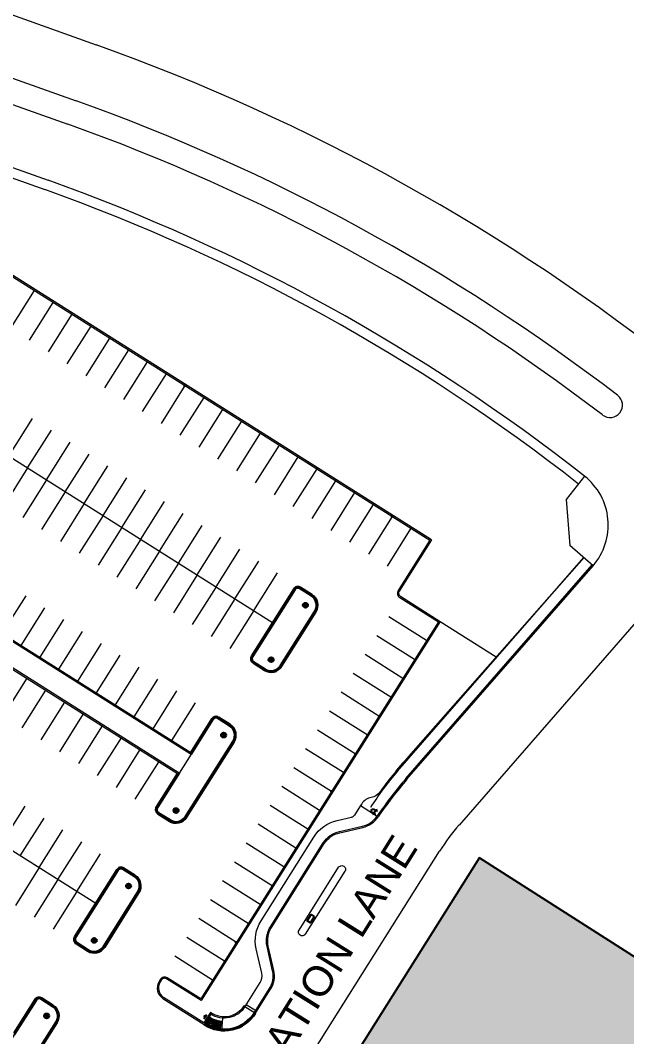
# Model space of a CAD drawing. Header units: feet. Extents: x 6763715 to 6770513, y 1886699 to 1891873.
# Drawn here: x 6767039.5 to 6767284.5, y 1890163.9 to 1890574.2 of the extents above; entities that cross this region are included whole.
import ezdxf

# ---------------------------------------------------------------- set-up
doc = ezdxf.new("R2010")
doc.units = ezdxf.units.FT
doc.header["$LTSCALE"] = 48
doc.header["$MEASUREMENT"] = 0
doc.linetypes.add('PHANTOM2', pattern=[1.25, 0.625, -0.125, 0.125, -0.125, 0.125, -0.125])
doc.layers.get('0').update_dxf_attribs({"lineweight": 0})
for name, color, linetype in [('C-BLDG', 7, 'Continuous'), ('C-ROAD-IDEN', 7, 'Continuous'), ('L-Curb-Back-Prop', 5, 'Continuous'), ('L-Curb-Prop', 5, 'Continuous'), ('L-Detc-Pavr-Prop', 1, 'Continuous'), ('L-Eqpt-Prop', 4, 'Continuous'), ('L-Lite-Prop', 2, 'Continuous'), ('L-Sign-Reg', 2, 'Continuous'), ('L-Strp-Prop', 3, 'Continuous'), ('L-Walk-Prop', 6, 'Continuous'), ('UTILITY', 2, 'Continuous')]:
    doc.layers.add(name, color=color, linetype=linetype)
for name, color, linetype, lineweight in [('C-BLDG-HTCH', 253, 'Continuous', 0), ('C-PROP', 7, 'PHANTOM2', 0), ('C-ROAD', 5, 'Continuous', 0), ('L-Hedr-Prop', 2, 'Continuous', 18), ('L-Ramp-Prop', 6, 'Continuous', 18), ('L-SITE-WALK', 6, 'Continuous', 0)]:
    doc.layers.add(name, color=color, linetype=linetype, lineweight=lineweight)
doc.layers.get('L-Lite-Prop').off()
doc.styles.get("Standard").update_dxf_attribs({"font": 'arial.ttf'})

# ---------------------------------------------------------------- blocks, each defined once
blk = doc.blocks.new('Island-End')
at = {"layer": 'L-Curb-Back-Prop'}
blk.add_lwpolyline([(-90, -210), (-24, -210, 0.414214), (-6, -192), (-6, 192, 0.414214), (-24, 210), (-90, 210, 0.414214), (-144, 156), (-144, -156, 0.414214)], format="xyb", close=True, dxfattribs=at)
at = {"layer": 'L-Curb-Prop'}
blk.add_lwpolyline([(-90, -216), (-24, -216, 0.414214), (0, -192), (0, 192, 0.414214), (-24, 216), (-90, 216, 0.414214), (-150, 156), (-150, -156, 0.414214)], format="xyb", close=True, dxfattribs=at)
blk = doc.blocks.new('Island-End2')
at = {"layer": 'L-Curb-Back-Prop'}
blk.add_lwpolyline([(0, 54), (0, 252, 0.414214), (-18, 270), (-84, 270, 0.414214), (-138, 216), (-138, -216, 0.414214), (-84, -270), (-18, -270, 0.414214), (0, -252), (0, -54)], format="xyb", dxfattribs=at)
at = {"layer": 'L-Curb-Prop'}
blk.add_lwpolyline([(6, 60), (6, 252, 0.414214), (-18, 276), (-84, 276, 0.414214), (-144, 216), (-144, -216, 0.414214), (-84, -276), (-18, -276, 0.414214), (6, -252), (6, -60)], format="xyb", dxfattribs=at)
at = {"layer": 'L-Hedr-Prop'}
blk.add_line((0, -54), (0, 54), dxfattribs=at)
blk = doc.blocks.new('Pkg1')
at = {"layer": 'L-Strp-Prop', "lineweight": 0}
blk.add_line((0, 0), (0, -216), dxfattribs=at)
blk = doc.blocks.new('Lite1')
blk.add_line((0, -36), (0, -12))
blk.add_lwpolyline([(34, -104), (34, -36), (-34, -36), (-34, -104)], close=True)
blk.add_circle((0, 0), 12)
at = {"layer": 'Defpoints'}
blk.add_circle((0, -57), 3, dxfattribs=at)
blk = doc.blocks.new('EX-FH')
for p, q in [((-15.9, 6.4), (-6.4, 15.9)), ((-11.1, 11.1), (-6.4, 6.4)), ((6.4, 15.9), (15.9, 6.4)), ((6.4, 6.4), (11.1, 11.1))]:
    blk.add_line(p, q)
blk.add_circle((0, 0), 9)
blk = doc.blocks.new('Sign-Aisle')
at = {"transparency": 33554687}
h = blk.add_hatch(color=256, dxfattribs=at)
h.dxf.hatch_style = 1
edge = h.paths.add_edge_path()
edge.add_line((-3.5, 6), (-3.5, -6))
edge.add_line((-3.5, -6), (6.9, 0))
edge.add_line((6.9, 0), (-3.5, 6))
blk.add_lwpolyline([(-3.5, 6), (-3.5, -6), (6.9, 0)], close=True)
blk.add_circle((0, 0), 12)
blk = doc.blocks.new('Detect-Curve2')
at = {"layer": 'L-Detc-Pavr-Prop'}
blk.add_lwpolyline([(63.8, -120.3), (44.3, -129.5), (18.6, -135.6), (-2.4, -136.2)], dxfattribs=at)
for centre in [(3.4, -142), (11.4, -141.8), (19.4, -141.6), (25.3, -140.1), (27.2, -147.9), (33, -138.2), (35, -145.9), (40.8, -136.3), (42.7, -144), (46.5, -135.1), (49.9, -142.4), (53.7, -131.7), (57.1, -139), (60.5, -146.2), (60.9, -128.3), (64.3, -135.6), (67.7, -142.8), (3.6, -150), (3.8, -158), (4.1, -166), (11.6, -149.8), (11.8, -157.8), (12.1, -165.8), (19.6, -149.6), (19.8, -157.6), (20.1, -165.6), (29.1, -155.6), (31.1, -163.4), (36.9, -153.7), (38.8, -161.5), (44.7, -151.8), (46.6, -159.5), (53.2, -149.6), (56.6, -156.8), (63.9, -153.5), (71.1, -150.1)]:
    blk.add_circle(centre, 1, dxfattribs=at)
blk = doc.blocks.new('RegSign')
blk.add_line((-12, -3), (12, -3))
blk.add_circle((0, 0), 3)

msp = doc.modelspace()

# ---------------------------------------------------------------- hatches: boundary and pattern name
at = {"layer": 'C-BLDG-HTCH'}
msp.add_hatch(color=256, dxfattribs=at).paths.add_polyline_path([(6767271.33, 1889838.45), (6767272.46, 1889837.74), (6767271.39, 1889836.05), (6767269.56, 1889837.2), (6767258.16, 1889819.12), (6767242.1, 1889833.35), (6767246.23, 1889839.89), (6767246.16, 1889839.94), (6767071.07, 1889950.36), (6767065.2, 1889941.05), (6767055.83, 1889946.97), (6767056.9, 1889948.66), (6767048.58, 1889953.9), (6767158.33, 1890127.94), (6767157.27, 1890128.6), (6767225.02, 1890236.03), (6767436.87, 1890100.94)])

# ---------------------------------------------------------------- linework, layer by layer
at = {"layer": 'C-BLDG', "const_width": 0.75}
msp.add_lwpolyline([(6767271.33, 1889838.45), (6767272.46, 1889837.74), (6767271.39, 1889836.05), (6767269.56, 1889837.2), (6767258.16, 1889819.12), (6767242.1, 1889833.35), (6767246.23, 1889839.89), (6767246.16, 1889839.94), (6767071.07, 1889950.36), (6767065.2, 1889941.05), (6767055.83, 1889946.97), (6767056.9, 1889948.66), (6767048.58, 1889953.9), (6767158.33, 1890127.94), (6767157.27, 1890128.6), (6767225.02, 1890236.03), (6767436.87, 1890100.94)], close=True, dxfattribs=at)
at = {"layer": 'C-BLDG'}
msp.add_lwpolyline([(6767271.33, 1889838.45), (6767272.46, 1889837.74), (6767271.39, 1889836.05), (6767269.56, 1889837.2), (6767258.16, 1889819.12), (6767242.1, 1889833.35), (6767246.23, 1889839.89), (6767246.16, 1889839.94), (6767071.07, 1889950.36), (6767065.2, 1889941.05), (6767055.83, 1889946.97), (6767056.9, 1889948.66), (6767048.58, 1889953.9), (6767158.33, 1890127.94), (6767157.27, 1890128.6), (6767225.02, 1890236.03), (6767436.87, 1890100.94)], close=True, dxfattribs=at)
at = {"layer": 'C-PROP', "ltscale": 0.02, "const_width": 6, "elevation": -178.8}
msp.add_lwpolyline([(6769012.67, 1888295.37, 0.136105), (6767938.83, 1887977.76, -0.282387), (6765535.01, 1887963.21), (6765125.2, 1887960.53), (6765008.26, 1888061.18), (6763829.05, 1890965.33), (6763828.78, 1890985.96), (6763983.43, 1891051.43), (6764153.83, 1890819.55), (6764199.85, 1890842), (6764151.8, 1891122.84, -0.016472), (6764351.86, 1891197.56, -0.000343), (6765614.04, 1891619.04, -0.151573), (6766084.72, 1891639.02, -0.00004), (6767109.8, 1891365.37), (6767424.22, 1891242.17)], format="xyb", dxfattribs=at)
at = {"layer": 'C-ROAD', "lineweight": 0}
for p, q in [((6766335.48, 1890764.72), (6767050.72, 1890509.64)), ((6766807.27, 1890658.04), (6767070.2, 1890564.27)), ((6766818.21, 1890628.66), (6767062.14, 1890541.66)), ((6766814.85, 1890619.24), (6767058.78, 1890532.24)), ((6767195.34, 1890268.15), (6767270.55, 1890354.35)), ((6767195.72, 1890267.82), (6767270.92, 1890354.02)), ((6767216.91, 1890249.33), (6767292.11, 1890335.53)), ((6767070.88, 1890019.93), (6767208.88, 1890238.75)), ((6767070.88, 1890019.93), (6767208.88, 1890238.75))]:
    msp.add_line(p, q, dxfattribs=at)
for centre, radius, start, end in [((6766791.73, 1889783.44), 829, 51.51626, 70.3717), ((6766791.73, 1889783.44), 829, 51.51626, 70.3717), ((6766791.73, 1889783.44, 0), 805, 52.58373, 70.3717), ((6766791.73, 1889783.44, 0), 805, 52.58373, 70.3717), ((6766791.73, 1889783.44, 0), 795, 52.58373, 70.3717), ((6766791.73, 1889783.44, 0), 795, 52.58373, 70.3717), ((6766791.73, 1889783.44), 771, 51.89552, 70.3717), ((6766791.73, 1889783.44), 771, 51.89552, 70.3717), ((6767277.81, 1890418.83, 0), 5, 232.5837, 52.5837), ((6767277.81, 1890418.83, 0), 5, 232.5837, 52.5837), ((6767252.08, 1890370.46), 25, 318.8988, 51.8955), ((6767252.08, 1890370.46), 25, 318.8988, 51.8955), ((6767369.55, 1890121.97, 0), 227.41, 140.0017, 144.8229), ((6767369.55, 1890121.97, 0), 226.91, 140.0017, 144.8229), ((6767281.63, 1890192.88, 0), 86, 138.8988, 147.7626), ((6767281.63, 1890192.88, 0), 86, 138.8988, 147.7626)]:
    msp.add_arc(centre, radius, start, end, dxfattribs=at)
at = {"layer": 'L-Curb-Back-Prop', "lineweight": 0}
msp.add_line((6767113.69, 1890169.46), (6767097.43, 1890179.72), dxfattribs=at)
for points in [[(6767205.67, 1890364.46), (6766999.28, 1890494.62)], [(6766947.83, 1890379.29), (6767108.54, 1890277.93)], [(6767103.74, 1890270.32), (6766943.03, 1890371.67)], [(6767209.14, 1890331.54), (6767231.82, 1890317.23)]]:
    msp.add_lwpolyline(points, dxfattribs=at)
for points in [[(6767205.67, 1890364.46), (6767192.6, 1890343.74, 0.414214), (6767193.07, 1890341.67), (6767209.14, 1890331.54), (6767112.58, 1890178.44), (6767098.63, 1890187.24, 0.414214), (6767096.56, 1890186.77), (6767096.03, 1890185.93, 0.414214), (6767097.43, 1890179.72, 0.414214)], [(6767134.12, 1890173.62), (6767140.23, 1890183.32, 0.198912), (6767141.46, 1890190.49), (6767139.23, 1890200.34, -0.198912), (6767140.59, 1890208.26), (6767161.93, 1890242.09, -0.198912), (6767168.49, 1890246.73), (6767177.76, 1890248.83, 0.19685), (6767183.66, 1890252.97, 0.19685)], [(6767130.3, 1890176.01), (6767129.88, 1890176.27, -0.42199), (6767116.79, 1890173.42), (6767116.36, 1890173.69), (6767113.69, 1890169.46)]]:
    msp.add_lwpolyline(points, format="xyb", dxfattribs=at)
at = {"layer": 'L-Curb-Back-Prop'}
msp.add_arc((6767121.94, 1890181.23), 14.35, 236.9538, 328.0056, dxfattribs=at)
at = {"layer": 'L-Curb-Prop', "lineweight": 0}
for p, q in [((6766999.43, 1890493.93), (6767204.98, 1890364.3, 0)), ((6766948.52, 1890379.44), (6767108.38, 1890278.63)), ((6766943.19, 1890370.98), (6767103.05, 1890270.17)), ((6767097.17, 1890179.3), (6767113.85, 1890168.77))]:
    msp.add_line(p, q, dxfattribs=at)
for points in [[(6767204.98, 1890364.31), (6767192.17, 1890344.01, 0.414214), (6767192.8, 1890341.25), (6767208.45, 1890331.38), (6767112.43, 1890179.13), (6767098.9, 1890187.66, 0.414214), (6767096.14, 1890187.04), (6767095.6, 1890186.19, 0.414214), (6767097.17, 1890179.3)], [(6767134.54, 1890173.36), (6767140.65, 1890183.05, 0.198912), (6767141.95, 1890190.6), (6767139.72, 1890200.45, -0.198912), (6767141.01, 1890207.99), (6767162.35, 1890241.82, -0.198912), (6767168.6, 1890246.24), (6767177.87, 1890248.34, 0.19685), (6767184.08, 1890252.7)], [(6767130.3, 1890176.01, -0.421523), (6767116.52, 1890173), (6767113.85, 1890168.77)]]:
    msp.add_lwpolyline(points, format="xyb", dxfattribs=at)
msp.add_lwpolyline([(6767154.67, 1890205.28, -1), (6767152.14, 1890206.89), (6767168.14, 1890232.26, -1), (6767170.68, 1890230.66)], format="xyb", close=True, dxfattribs=at)
at = {"layer": 'L-Curb-Prop'}
msp.add_arc((6767121.94, 1890181.23), 14.85, 236.981, 327.9974, dxfattribs=at)
at = {"layer": 'L-Eqpt-Prop'}
msp.add_lwpolyline([(6767158.31, 1890212.45), (6767156.71, 1890209.91), (6767155.44, 1890210.71), (6767157.04, 1890213.25), (6767158.31, 1890212.45)], close=True, dxfattribs=at)
at = {"layer": 'L-Ramp-Prop', "lineweight": 0}
for p, q in [((6767130.3, 1890176.01), (6767134.54, 1890173.36)), ((6767130.83, 1890176.85), (6767134.65, 1890174.47)), ((6767121.21, 1890171.4), (6767120.83, 1890166.42))]:
    msp.add_line(p, q, dxfattribs=at)
at = {"layer": 'L-SITE-WALK', "lineweight": 0}
for p, q in [((6767267.51, 1890390.13), (6767260.11, 1890380.69, 0)), ((6767260.11, 1890380.69, 0), (6767261.57, 1890362.18)), ((6767270.92, 1890354.02), (6767261.57, 1890362.18)), ((6767191.95, 1890271.11), (6767267.15, 1890357.31)), ((6767176.99, 1890257.17), (6767183.66, 1890252.97))]:
    msp.add_line(p, q, dxfattribs=at)
msp.add_lwpolyline([(6766334.13, 1890760.95), (6767049.38, 1890505.87)], dxfattribs=at)
msp.add_lwpolyline([(6767267.17, 1890357.33), (6767197.32, 1890278.1, 0.027402), (6767184.68, 1890262.48, -0.203315), (6767181.34, 1890260.45, 0.219443), (6767177.48, 1890257.94), (6767176.99, 1890257.17)], format="xyb", dxfattribs=at)
for centre, radius, start, end in [((6766791.73, 1889783.44, 0), 767, 51.89552, 70.3717), ((6767281.63, 1890192.88, 0), 119, 138.8988, 147.7626)]:
    msp.add_arc(centre, radius, start, end, dxfattribs=at)
at = {"layer": 'L-Strp-Prop', "lineweight": 0}
for p, q in [((6766981.59, 1890431.89), (6767141.45, 1890331.07)), ((6766910.11, 1890318.54), (6767069.97, 1890217.73))]:
    msp.add_line(p, q, dxfattribs=at)
at = {"layer": 'L-Walk-Prop', "lineweight": 0}
for points in [[(6767176.99, 1890257.17), (6767174.56, 1890253.32, -0.198912), (6767173.31, 1890252.44)], [(6767130.31, 1890176.02), (6767136.42, 1890185.72, 0.198912), (6767137.07, 1890189.49), (6767134.84, 1890199.34, -0.198912), (6767136.78, 1890210.66), (6767158.12, 1890244.49, -0.198912), (6767167.49, 1890251.12), (6767173.31, 1890252.44)]]:
    msp.add_lwpolyline(points, format="xyb", dxfattribs=at)

# ---------------------------------------------------------------- block references
at = {"color": 3, "lineweight": 0}
for p, xscale, yscale, zscale, rotation in [((6767045.11, 1890465.12), 0.08333333333333336, 0.08333333333333336, 0.08333333333333336, 327.7626462890574), ((6767052.72, 1890460.32), 0.08333333333333336, 0.08333333333333336, 0.08333333333333336, 327.7626462890574), ((6767060.34, 1890455.52), 0.08333333333333336, 0.08333333333333336, 0.08333333333333336, 327.7626462890574), ((6767067.95, 1890450.72), 0.08333333333333336, 0.08333333333333336, 0.08333333333333336, 327.7626462890574), ((6767075.56, 1890445.92), 0.08333333333333336, 0.08333333333333336, 0.08333333333333336, 327.7626462890574), ((6767083.17, 1890441.12), 0.08333333333333336, 0.08333333333333336, 0.08333333333333336, 327.7626462890574), ((6767090.79, 1890436.32), 0.08333333333333336, 0.08333333333333336, 0.08333333333333336, 327.7626462890574), ((6767098.4, 1890431.52), 0.08333333333333336, 0.08333333333333336, 0.08333333333333336, 327.7626462890574), ((6767106.01, 1890426.72), 0.08333333333333336, 0.08333333333333336, 0.08333333333333336, 327.7626462890574), ((6767113.62, 1890421.92), 0.08333333333333336, 0.08333333333333336, 0.08333333333333336, 327.7626462890574), ((6767121.24, 1890417.12), 0.08333333333333336, 0.08333333333333336, 0.08333333333333336, 327.7626462890574), ((6767034.88, 1890398.28), 0.08333333333333338, 0.08333333333333338, 0.08333333333333338, 147.7626462136918), ((6767128.85, 1890412.31), 0.08333333333333336, 0.08333333333333336, 0.08333333333333336, 327.7626462890574), ((6767042.49, 1890393.48), 0.08333333333333338, 0.08333333333333338, 0.08333333333333338, 147.7626462136918), ((6767136.46, 1890407.51), 0.08333333333333336, 0.08333333333333336, 0.08333333333333336, 327.7626462890574), ((6767050.1, 1890388.68), 0.08333333333333338, 0.08333333333333338, 0.08333333333333338, 147.7626462136918), ((6767144.08, 1890402.71), 0.08333333333333336, 0.08333333333333336, 0.08333333333333336, 327.7626462890574), ((6767057.71, 1890383.88), 0.08333333333333338, 0.08333333333333338, 0.08333333333333338, 147.7626462136918), ((6767151.69, 1890397.91), 0.08333333333333336, 0.08333333333333336, 0.08333333333333336, 327.7626462890574), ((6767042.49, 1890393.48), 0.08333333333333336, 0.08333333333333336, 0.08333333333333336, 327.7626462890574), ((6767065.33, 1890379.08), 0.08333333333333338, 0.08333333333333338, 0.08333333333333338, 147.7626462136918), ((6767159.3, 1890393.11), 0.08333333333333336, 0.08333333333333336, 0.08333333333333336, 327.7626462890574), ((6767050.1, 1890388.68), 0.08333333333333336, 0.08333333333333336, 0.08333333333333336, 327.7626462890574), ((6767072.94, 1890374.28), 0.08333333333333338, 0.08333333333333338, 0.08333333333333338, 147.7626462136918), ((6767166.91, 1890388.31), 0.08333333333333336, 0.08333333333333336, 0.08333333333333336, 327.7626462890574), ((6767057.71, 1890383.88), 0.08333333333333336, 0.08333333333333336, 0.08333333333333336, 327.7626462890574), ((6767080.55, 1890369.48), 0.08333333333333331, 0.08333333333333331, 0.08333333333333331, 147.7626462275252), ((6767174.53, 1890383.51), 0.08333333333333336, 0.08333333333333336, 0.08333333333333336, 327.7626462890574), ((6767088.16, 1890364.68), 0.08333333333333338, 0.08333333333333338, 0.08333333333333338, 147.7626462136918), ((6767065.33, 1890379.08), 0.08333333333333336, 0.08333333333333336, 0.08333333333333336, 327.7626462890574), ((6767182.14, 1890378.71), 0.08333333333333336, 0.08333333333333336, 0.08333333333333336, 327.7626462890574), ((6767072.94, 1890374.28), 0.08333333333333336, 0.08333333333333336, 0.08333333333333336, 327.7626462890574), ((6767095.78, 1890359.87), 0.08333333333333338, 0.08333333333333338, 0.08333333333333338, 147.7626462136918), ((6767189.75, 1890373.91), 0.08333333333333336, 0.08333333333333336, 0.08333333333333336, 327.7626462890574), ((6767080.55, 1890369.48), 0.08333333333333336, 0.08333333333333336, 0.08333333333333336, 327.7626462890574), ((6767103.39, 1890355.07), 0.08333333333333338, 0.08333333333333338, 0.08333333333333338, 147.7626462136918), ((6767197.36, 1890369.11), 0.08333333333333336, 0.08333333333333336, 0.08333333333333336, 327.7626462890574), ((6767088.16, 1890364.67), 0.08333333333333336, 0.08333333333333336, 0.08333333333333336, 327.7626462890574), ((6767111, 1890350.27), 0.08333333333333338, 0.08333333333333338, 0.08333333333333338, 147.7626462136918), ((6767095.78, 1890359.87), 0.08333333333333336, 0.08333333333333336, 0.08333333333333336, 327.7626462890574), ((6767118.61, 1890345.47), 0.08333333333333338, 0.08333333333333338, 0.08333333333333338, 147.7626462136918), ((6767103.39, 1890355.07), 0.08333333333333336, 0.08333333333333336, 0.08333333333333336, 327.7626462890574), ((6767126.23, 1890340.67), 0.08333333333333338, 0.08333333333333338, 0.08333333333333338, 147.7626462136918), ((6767133.84, 1890335.87), -0.08333333333333334, 0.08333333333333333, 0.08333333333333333, 147.7626462890575), ((6767133.84, 1890335.87), 0.08333333333333338, 0.08333333333333338, 0.08333333333333338, 147.7626462136918), ((6767111, 1890350.27), 0.08333333333333336, 0.08333333333333336, 0.08333333333333336, 327.7626462890574), ((6767118.61, 1890345.47), 0.08333333333333336, 0.08333333333333336, 0.08333333333333336, 327.7626462890574), ((6767032.25, 1890326.63), 0.08333333333333338, 0.08333333333333338, 0.08333333333333338, 147.7626462136918), ((6767126.23, 1890340.67), 0.08333333333333336, 0.08333333333333336, 0.08333333333333336, 327.7626462890574), ((6767039.87, 1890321.83), 0.08333333333333338, 0.08333333333333338, 0.08333333333333338, 147.7626462136918), ((6767133.84, 1890335.87), 0.08333333333333336, 0.08333333333333336, 0.08333333333333336, 327.7626462890574), ((6767047.48, 1890317.03), 0.08333333333333338, 0.08333333333333338, 0.08333333333333338, 147.7626462136918), ((6767203.64, 1890323.77), -0.08333333333333334, 0.08333333333333331, 0.08333333333333333, 237.7626463723998), ((6767203.64, 1890323.77), 0.08333333333333333, 0.08333333333333333, 0.08333333333333333, 237.7626462136919), ((6767055.09, 1890312.23), 0.08333333333333338, 0.08333333333333338, 0.08333333333333338, 147.7626462136918), ((6767062.71, 1890307.43), 0.08333333333333338, 0.08333333333333338, 0.08333333333333338, 147.7626462136918), ((6767198.84, 1890316.16), 0.08333333333333333, 0.08333333333333333, 0.08333333333333333, 237.7626462136919), ((6767070.32, 1890302.63), 0.08333333333333338, 0.08333333333333338, 0.08333333333333338, 147.7626462136918), ((6767194.04, 1890308.54), 0.08333333333333333, 0.08333333333333333, 0.08333333333333333, 237.7626462136919), ((6767077.93, 1890297.83), 0.08333333333333338, 0.08333333333333338, 0.08333333333333338, 147.7626462136918), ((6767189.24, 1890300.93), 0.08333333333333333, 0.08333333333333333, 0.08333333333333333, 237.7626462136919), ((6767042.15, 1890308.57), 0.08333333333333336, 0.08333333333333336, 0.08333333333333336, 327.7626462890574), ((6767085.54, 1890293.03), 0.08333333333333338, 0.08333333333333338, 0.08333333333333338, 147.7626462136918), ((6767049.76, 1890303.77), 0.08333333333333336, 0.08333333333333336, 0.08333333333333336, 327.7626462890574), ((6767093.16, 1890288.23), 0.08333333333333338, 0.08333333333333338, 0.08333333333333338, 147.7626462136918), ((6767184.44, 1890293.32), 0.08333333333333333, 0.08333333333333333, 0.08333333333333333, 237.7626462136919), ((6767057.37, 1890298.97), 0.08333333333333336, 0.08333333333333336, 0.08333333333333336, 327.7626462890574), ((6767100.77, 1890283.43), -0.08333333333333334, 0.08333333333333333, 0.08333333333333333, 147.7626462890575), ((6767100.77, 1890283.43), 0.08333333333333338, 0.08333333333333338, 0.08333333333333338, 147.7626462136918), ((6767064.98, 1890294.17), 0.08333333333333336, 0.08333333333333336, 0.08333333333333336, 327.7626462890574), ((6767179.64, 1890285.7), 0.08333333333333333, 0.08333333333333333, 0.08333333333333333, 237.7626462136919), ((6767072.6, 1890289.37), 0.08333333333333336, 0.08333333333333336, 0.08333333333333336, 327.7626462890574), ((6767174.84, 1890278.09), 0.0833333333333334, 0.0833333333333334, 0.0833333333333334, 237.7626462275253), ((6767080.21, 1890284.57), 0.08333333333333336, 0.08333333333333336, 0.08333333333333336, 327.7626462890574), ((6767087.82, 1890279.77), 0.08333333333333336, 0.08333333333333336, 0.08333333333333336, 327.7626462890574), ((6767170.04, 1890270.48), 0.08333333333333333, 0.08333333333333333, 0.08333333333333333, 237.7626462136919), ((6767095.43, 1890274.97), 0.08333333333333336, 0.08333333333333336, 0.08333333333333336, 327.7626462890574), ((6767165.24, 1890262.87), 0.08333333333333333, 0.08333333333333333, 0.08333333333333333, 237.7626462136919), ((6767160.44, 1890255.25), 0.08333333333333333, 0.08333333333333333, 0.08333333333333333, 237.7626462136919), ((6767031.91, 1890241.73), 0.08333333333333338, 0.08333333333333338, 0.08333333333333338, 147.7626462136918), ((6767155.64, 1890247.64), 0.08333333333333333, 0.08333333333333333, 0.08333333333333333, 237.7626462136919), ((6767039.52, 1890236.93), 0.08333333333333338, 0.08333333333333338, 0.08333333333333338, 147.7626462136918), ((6767150.84, 1890240.03), 0.08333333333333333, 0.08333333333333333, 0.08333333333333333, 237.7626462136919), ((6767047.14, 1890232.13), 0.08333333333333338, 0.08333333333333338, 0.08333333333333338, 147.7626462136918), ((6767054.75, 1890227.33), 0.08333333333333338, 0.08333333333333338, 0.08333333333333338, 147.7626462136918), ((6767146.03, 1890232.42), 0.08333333333333333, 0.08333333333333333, 0.08333333333333333, 237.7626462136919), ((6767062.36, 1890222.53), -0.08333333333333334, 0.08333333333333333, 0.08333333333333333, 147.7626462890575), ((6767062.36, 1890222.53), 0.08333333333333338, 0.08333333333333338, 0.08333333333333338, 147.7626462136918), ((6767047.13, 1890232.13), 0.08333333333333336, 0.08333333333333336, 0.08333333333333336, 327.7626462890574), ((6767141.23, 1890224.8), 0.08333333333333333, 0.08333333333333333, 0.08333333333333333, 237.7626462136919), ((6767054.75, 1890227.33), 0.08333333333333336, 0.08333333333333336, 0.08333333333333336, 327.7626462890574), ((6767136.43, 1890217.19), 0.0833333333333334, 0.0833333333333334, 0.0833333333333334, 237.7626462275253), ((6767062.36, 1890222.53), 0.08333333333333336, 0.08333333333333336, 0.08333333333333336, 327.7626462890574), ((6767131.63, 1890209.58), 0.08333333333333333, 0.08333333333333333, 0.08333333333333333, 237.7626462136919), ((6767126.83, 1890201.97), 0.08333333333333333, 0.08333333333333333, 0.08333333333333333, 237.7626462136919), ((6767122.03, 1890194.35), 0.08333333333333333, 0.08333333333333333, 0.08333333333333333, 237.7626462136919), ((6767117.23, 1890186.74), 0.08333333333333333, 0.08333333333333333, 0.08333333333333333, 237.7626462136919)]:
    msp.add_blockref('Pkg1', p, dxfattribs=dict(at, xscale=xscale, yscale=yscale, zscale=zscale, rotation=rotation))
at = {"lineweight": 0}
for name, p, xscale, yscale, zscale, rotation in [('Island-End', (6767141.45, 1890331.07), 0.0833333333333333, 0.0833333333333333, 0.0833333333333333, 147.7626462890573), ('Island-End2', (6767106.14, 1890274.13), 0.08333333333333336, 0.08333333333333336, 0.08333333333333336, 147.7626462890574), ('Island-End', (6767069.97, 1890217.73), 0.0833333333333333, 0.0833333333333333, 0.0833333333333333, 147.7626462890573), ('Island-End2', (6767034.66, 1890160.79), 0.08333333333333336, 0.08333333333333336, 0.08333333333333336, 147.7626462890574)]:
    msp.add_blockref(name, p, dxfattribs=dict(at, xscale=xscale, yscale=yscale, zscale=zscale, rotation=rotation))
at = {"xscale": 0.08333333333333336, "yscale": 0.08333333333333336, "zscale": 0.08333333333333336, "rotation": 327.7626462890574}
msp.add_blockref('Detect-Curve2', (6767121.94, 1890181.23), dxfattribs=at)
at = {"layer": 'L-Eqpt-Prop', "lineweight": 0, "xscale": 0.0833333333333333, "yscale": 0.0833333333333333, "zscale": 0.0833333333333333, "rotation": 147.7626462890573}
for p in [(6767154.73, 1890338.07), (6767140.86, 1890316.07), (6767121.66, 1890285.62), (6767102.46, 1890255.17), (6767083.25, 1890224.72), (6767069.38, 1890202.73), (6767050.18, 1890172.27)]:
    msp.add_blockref('Sign-Aisle', p, dxfattribs=at)
at = {"layer": 'L-Lite-Prop'}
for p, xscale, yscale, zscale, rotation in [((6767108.55, 1890430.74), 0.08333333333333336, 0.08333333333333336, 0.08333333333333336, 327.7626462890574), ((6767192.29, 1890377.93), 0.08333333333333336, 0.08333333333333336, 0.08333333333333336, 327.7626462890574), ((6767169.26, 1890260.33), 0.08333333333333334, 0.08333333333333334, 0.08333333333333334, 237.7626462890574), ((6767130.85, 1890199.43), 0.08333333333333334, 0.08333333333333334, 0.08333333333333334, 237.7626462890574)]:
    msp.add_blockref('Lite1', p, dxfattribs=dict(at, xscale=xscale, yscale=yscale, zscale=zscale, rotation=rotation))
at = {"layer": 'L-Sign-Reg', "lineweight": 0, "xscale": 0.08333333333333333, "yscale": 0.08333333333333333, "zscale": 0.08333333333333333, "rotation": 57.76264629293075}
msp.add_blockref('RegSign', (6767114.18, 1890172.11), dxfattribs=at)
at = {"layer": 'UTILITY', "lineweight": 0, "xscale": 0.08333333333333333, "yscale": 0.08333333333333333, "zscale": 0.08333333333333333, "rotation": 237.7626463016634}
msp.add_blockref('EX-FH', (6767182.13, 1890255.01, 1524.09), dxfattribs=at)

# ---------------------------------------------------------------- texts
at = {"layer": 'C-ROAD-IDEN'}
msp.add_text('EDUCATION LANE', height=12, rotation=58, dxfattribs=at).set_placement((6767122.44, 1890115.29, -1523))

doc.saveas('drawing.dxf')
